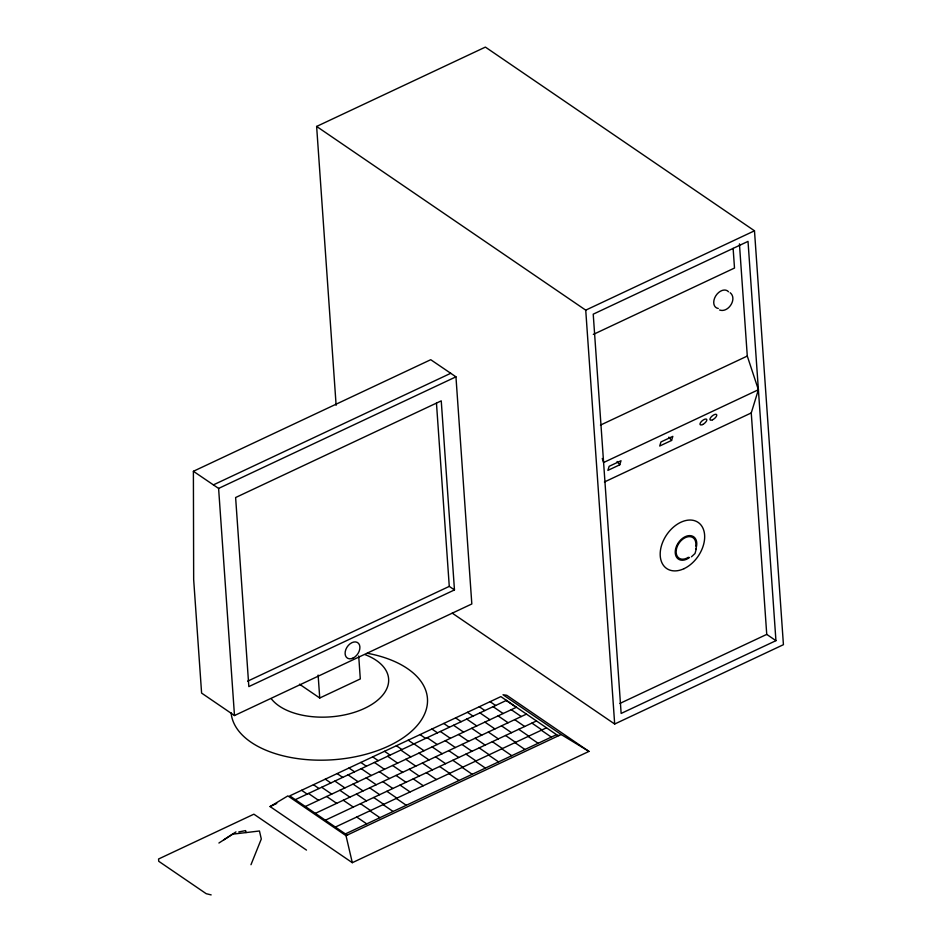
<?xml version="1.0" encoding="UTF-8"?>
<svg xmlns="http://www.w3.org/2000/svg" width="942" height="942" viewBox="0 0 942 942"><rect width="100%" height="100%" fill="white"/><g stroke="black" fill="none" stroke-linecap="round" stroke-linejoin="round"><path stroke-width="1.41" d="M696.268 548.986L695.019 553.496L691.487 556.781M619.765 464.795L621.014 460.732L609.156 466.314L607.896 470.376L619.765 464.795L617.081 461.509M671.575 440.444L672.823 436.37L660.966 441.951L659.718 446.013L671.575 440.444L668.891 437.147M775.937 640.666L748.019 241.387L593.225 314.169L621.143 713.447L775.937 640.666L766.741 634.39L751.257 412.937L758.392 389.741L747.289 356.064L739.435 243.86M250.984 864.709L261.299 839.004L259.45 830.985L232.65 834.176L218.909 843.019M223.831 839.805L235.959 831.904M352.308 862.684L270.095 806.564L287.875 795.896L346.008 835.66L352.308 862.684L588.962 751.41L506.761 695.29L503.016 694.749L561.161 734.501L588.962 751.41M336.129 405.296L316.63 126.44L485.389 47.1L754.483 230.802L783.426 644.681L614.679 724.021L452.242 613.136M193.393 471.283L430.73 359.703L455.952 376.835L471.824 603.963L234.487 715.543L201.6 693.088L193.663 579.53L193.393 471.283L218.603 488.415L234.487 715.543M213.41 484.871L450.747 373.291M316.63 126.44L585.736 310.153L754.483 230.802M218.603 488.415L455.952 376.835M593.319 334.422L734.501 268.046L733.123 248.37M600.431 425.113L747.289 356.064M758.392 389.741L603.598 462.522L602.268 458.483M604.411 481.986L751.257 412.937M247.628 681.184L449.275 586.383L454.468 589.928L248.841 686.6L235.618 497.529L441.245 400.856L454.468 589.928M299.485 684.186L319.738 698.01L360.303 678.935L358.702 655.997M270.095 806.564L276.748 803.432M295.317 799.664L506.431 700.412M305.326 806.517L516.44 707.265M315.346 813.37L526.46 714.107M325.355 820.211L536.469 720.96M335.376 827.064L546.49 727.813M619.895 703.438L766.741 634.39M556.51 734.654L500.861 696.609L289.759 795.86L345.396 833.917L556.51 734.654L558.747 735.643M346.008 835.66L561.161 734.501M238.773 831.939L245.603 830.608L246.05 832.575M211.161 894.9L206.216 893.699L158.727 861.282L158.574 858.998L253.893 814.182L306.48 850.084M719.582 310C728.272 313.191 737.645 298.779 730.156 292.715M345.396 833.917L347.633 834.906M506.29 700.471L516.31 707.324M531.924 723.103L541.933 729.956M511.27 709.691L521.279 716.544M541.32 730.238L551.329 737.091M490.087 701.684L495.645 705.487M514.697 719.641L524.706 726.494M493.102 706.677L503.122 713.53M518.736 729.296L528.745 736.149M498.082 715.896L508.103 722.738M528.132 736.444L538.141 743.285M479.301 706.747L484.859 710.551M501.509 725.846L511.518 732.688M479.914 712.87L489.934 719.723M505.548 735.502L515.557 742.355M484.894 722.09L494.915 728.943M514.944 742.637L524.965 749.491M467.456 712.317L473.014 716.12M488.321 732.04L498.33 738.893M466.737 719.076L476.746 725.929M492.36 741.695L502.38 748.549M471.707 728.296L481.727 735.137M501.756 748.843L511.777 755.684M455.598 717.886L461.168 721.69M475.133 738.245L485.154 745.087M453.549 725.269L463.558 732.122M443.753 723.456L449.322 727.259M479.172 747.901L489.192 754.754M458.53 734.489L468.539 741.342M488.568 755.037L498.589 761.89M461.945 744.439L471.966 751.292M440.361 731.475L450.37 738.328M431.907 729.026L437.477 732.829M465.984 754.095L476.004 760.948M445.342 740.695L455.351 747.536M475.38 761.242L485.401 768.083M448.757 750.644L458.778 757.486M427.173 737.668L437.194 744.521M420.061 734.595L425.631 738.398M452.808 760.3L462.816 767.141M432.154 746.888L442.163 753.741M462.204 767.436L472.213 774.289M435.581 756.838L445.59 763.691M413.985 743.874L424.006 750.727M408.216 740.165L413.773 743.968M439.62 766.494L449.628 773.347M418.966 753.094L428.987 759.935M449.016 773.641L459.025 780.482M422.393 763.044L432.402 769.885M396.37 745.734L401.928 749.538M400.797 750.067L410.818 756.921M426.432 772.699L436.44 779.54M405.778 759.287L415.799 766.14M384.524 751.304L390.082 755.107M409.205 769.237L419.214 776.09M387.621 756.273L397.63 763.126M413.244 778.893L423.264 785.746M392.59 765.493L402.611 772.334M372.679 756.873L378.237 760.677M396.017 775.443L406.037 782.284M374.433 762.467L384.442 769.32M400.056 785.098L410.076 791.939M379.414 771.686L389.423 778.539M360.833 762.443L366.391 766.246M382.829 781.636L392.849 788.489M361.245 768.672L371.266 775.525M386.868 791.292L396.888 798.145M366.226 777.892L376.235 784.733M396.264 798.439L406.285 805.28M348.987 768.013L354.545 771.816M369.641 787.842L379.661 794.683M348.057 774.866L358.078 781.719M373.691 797.497L383.7 804.338M353.038 784.085L363.059 790.939M383.088 804.633L393.097 811.486M337.142 773.582L342.7 777.386M356.465 794.035L366.473 800.888M334.869 781.071L344.89 787.912M325.296 779.152L330.854 782.955M360.503 803.691L370.512 810.544M339.85 790.291L349.871 797.132M369.9 810.838L379.909 817.68M343.277 800.241L353.285 807.082M321.681 787.265L331.702 794.118M313.45 784.721L319.008 788.525M326.662 796.485L336.683 803.338M356.712 817.032L366.732 823.885M308.505 793.47L318.514 800.311M301.605 790.291L307.163 794.094M585.736 310.153L614.679 724.021M436.464 403.176L449.275 586.383M318.125 675.061L319.738 698.01M718.275 308.458A10.15 6.924 -55.7 0 1 715.684 295.988A10.15 6.924 -55.7 0 1 728.496 291.761M689.556 557.464A13.529 9.232 -55.7 0 1 675.249 552.978A13.529 9.232 -55.7 0 1 688.037 535.751A13.529 9.232 -55.7 0 1 695.714 549.151M688.425 557.252A12.399 8.454 -55.7 0 1 676.179 552.848A12.399 8.454 -55.7 0 1 686.435 537.152A12.399 8.454 -55.7 0 1 695.714 546.101M367.309 653.265A98.427 54.471 -4 0 1 424.489 714.26A98.427 54.471 -4 0 1 319.373 760.182A98.427 54.471 -4 0 1 231.108 712.776M365.049 654.619A61.065 33.794 -4 0 1 364.578 708.36A61.065 33.794 -4 0 1 271.272 698.717M684.057 568.662A27.907 19.04 -55.7 0 0 700.836 524.847A27.907 19.04 -55.7 0 0 662.403 542.91A27.907 19.04 -55.7 0 0 684.057 568.662M702.614 424.536A4.227 1.731 -39.3 0 0 706.7 419.355A4.227 1.731 -39.3 0 0 700.883 422.098A4.227 1.731 -39.3 0 0 702.614 424.536M712.552 419.791A4.227 1.731 -39.3 0 0 716.638 414.61A4.227 1.731 -39.3 0 0 710.821 417.353A4.227 1.731 -39.3 0 0 712.552 419.791M353.038 658.093A9.302 6.347 -55.7 0 0 358.631 643.492A9.302 6.347 -55.7 0 0 345.832 649.509A9.302 6.347 -55.7 0 0 353.038 658.093"/></g></svg>
